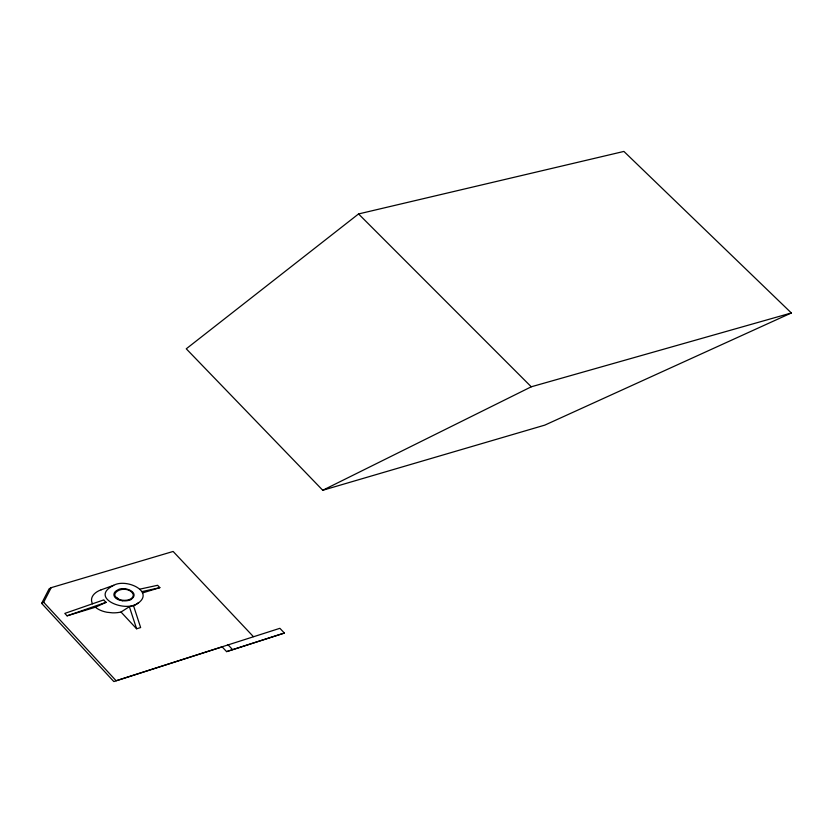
<?xml version="1.0" encoding="UTF-8"?>
<svg xmlns="http://www.w3.org/2000/svg" width="833" height="833" viewBox="0 0 833 833"><rect width="100%" height="100%" fill="white"/><g stroke="black" fill="none" stroke-linecap="round" stroke-linejoin="round"><path stroke-width="1.25" d="M222.161 646.887L113.829 681.571L41.65 603.352L49.137 588.806L51.177 587.671L173.129 551.456L253.388 636.631M41.65 603.352L43.67 602.249L51.177 587.671M358.554 213.946L186.259 348.808L322.756 490.262L544.803 425.122L791.35 312.969L623.907 151.429L358.554 213.946L531.267 386.793L791.35 312.969M133.551 605.789C158.926 593.658 127.355 577.665 113.705 585.297L101.157 589.816M121.014 612.036L136.612 628.79L140.631 627.551L133.426 605.435A16.431 9.486 0 0 1 129.365 606.684L121.014 612.036A20.575 11.881 0 0 1 112.445 612.838L106.936 612.255A22.304 12.88 0 0 1 95.42 607.226L67.067 615.837L64.818 613.411L103.854 599.864A14.713 8.497 0 0 0 106.124 602.311L95.41 607.236M138.559 602.53C126.98 613.744 88.09 598.063 113.705 585.297M130.864 599.593C141.246 592.471 123.544 585.339 117.328 590.212A9.923 5.727 0 0 0 114.267 593.044L113.913 594.241A10.85 6.258 0 0 0 122.389 600.739M322.756 490.262L531.267 386.793M222.088 646.814L279.888 628.311L284.376 633.049L226.597 651.625L222.088 646.814L116.12 680.738L43.67 602.249M226.597 651.625L284.376 633.049M67.067 615.837L106.124 602.311M142.776 592.846L159.853 587.661L157.624 585.287L140.09 589.098M142.151 591.565L159.853 587.661M122.378 600.749L123.43 600.843A9.892 5.716 0 0 0 130.875 599.604M227.898 644.638L232.469 649.501M129.354 606.684L136.612 628.79M101.137 589.806A20.429 11.797 0 0 0 92.265 596.792L91.859 597.802A21.897 12.641 0 0 0 92.536 603.79M115.818 597.219A9.757 5.633 0 0 1 118.567 599.073M133.478 595.106C132.718 599.906 126.439 600.697 122.482 600.239A9.84 5.675 0 0 1 114.912 593.783C118.359 587.4 131.375 587.786 133.478 595.106"/></g></svg>
